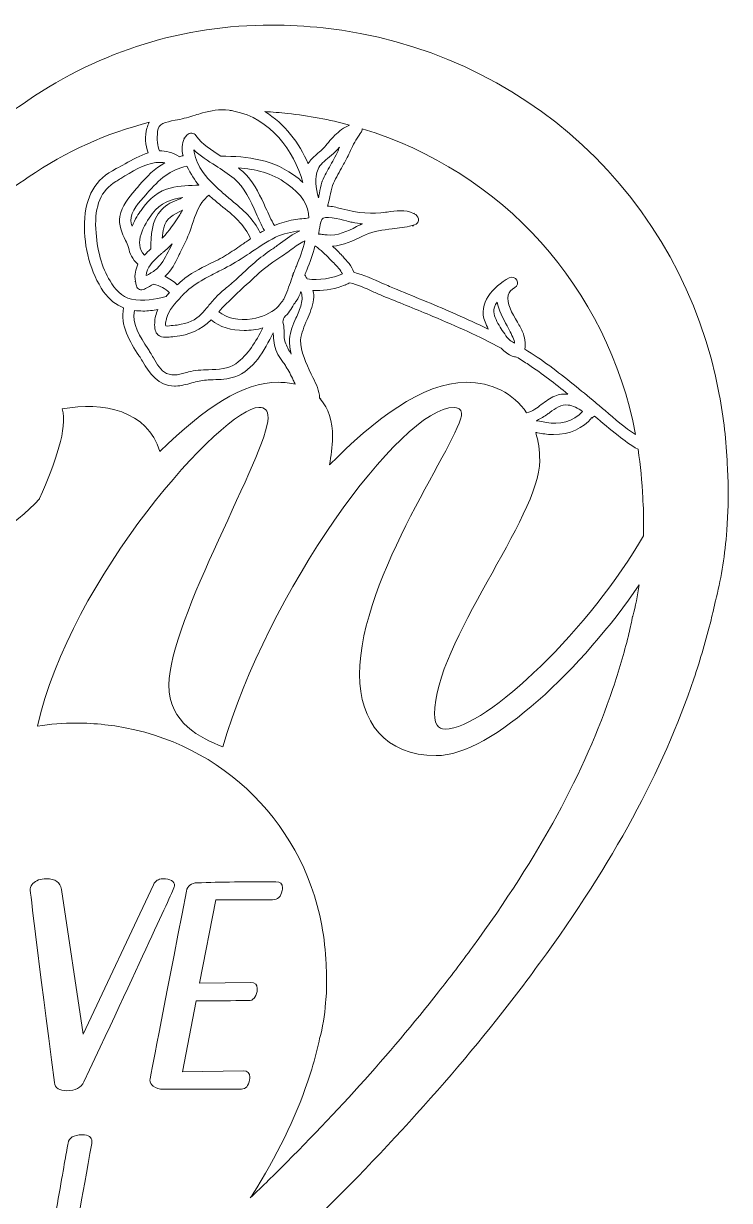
# Model space of a CAD drawing. Extents: x 133 to 1080, y -988 to 306.
# Drawn here: x 438.1 to 637.1, y -339.5 to -7.8 of the extents above; entities that cross this region are included whole.
import ezdxf

# ---------------------------------------------------------------- set-up
doc = ezdxf.new("R2010")
doc.units = 0
doc.header["$MEASUREMENT"] = 0
doc.layers.add('Layer 1', color=7, linetype='Continuous', lineweight=0)

# ---------------------------------------------------------------- blocks, each defined once
blk = doc.blocks.new('Block_1')
at = {"layer": 'Layer 1', "true_color": 0xf3c589, "transparency": 33554687}
h = blk.add_hatch(color=31, dxfattribs=at)
h.dxf.hatch_style = 2
edge = h.paths.add_edge_path()
edge.add_spline(control_points=[(521.57, -113.36), (521.57, -113.36), (521.57, -113.38), (521.57, -113.38), (521.57, -113.38), (521.61, -113.4), (521.61, -113.4), (521.6, -113.39), (521.59, -113.38), (521.57, -113.36)], knot_values=[0, 0, 0, 0, 1, 1, 1, 2, 2, 2, 3, 3, 3, 3], degree=3, periodic=0)
h = blk.add_hatch(color=31, dxfattribs=at)
h.dxf.hatch_style = 2
edge = h.paths.add_edge_path()
edge.add_spline(control_points=[(521.61, -113.4), (521.61, -113.41), (521.61, -113.41), (521.62, -113.42), (521.62, -113.42), (521.64, -113.44), (521.64, -113.44), (521.71, -113.51), (521.77, -113.58), (521.82, -113.65), (521.82, -113.65), (521.9, -113.63), (521.9, -113.63), (521.9, -113.63), (521.61, -113.4), (521.61, -113.4)], knot_values=[0, 0, 0, 0, 1, 1, 1, 2, 2, 2, 3, 3, 3, 4, 4, 4, 5, 5, 5, 5], degree=3, periodic=0)
at = {"layer": 'Layer 1'}
for points, knots in [([(636.49, -132.1), (636.21, -125.52), (635.46, -118.89), (634.24, -112.36), (623.92, -56.69), (579.06, -15.17), (522.6, -9.03), (517.7, -8.5), (512.78, -8.24), (508, -8.24), (483.19, -8.24), (460.07, -15.39), (439.29, -29.49), (425.2, -39.05), (411.27, -51.24), (395.45, -67.83), (395.45, -67.83), (395.4, -67.88), (395.4, -67.88), (395.4, -67.88), (395.27, -68.02), (395.27, -68.02), (395.27, -68.02), (390.74, -72.9), (390.74, -72.9), (390.74, -72.9), (386.49, -77.46), (386.49, -77.46), (386.49, -77.46), (373.04, -64.38), (373.04, -64.38), (373.04, -64.38), (372.57, -63.9), (372.57, -63.9), (363.6, -55.11), (355.45, -47.2), (346.62, -39.77), (321.35, -18.56), (293.87, -7.81), (264.93, -7.8), (248.89, -7.8), (232.25, -11.15), (215.48, -17.75), (187.02, -28.96), (164.6, -49.21), (150.61, -76.31), (137.15, -102.36), (132.7, -133.43), (138.08, -163.79), (138.77, -167.74), (139.63, -171.83), (140.64, -175.94), (144.94, -193.49), (151.77, -210.91), (161.49, -229.2), (171.78, -248.53), (184.15, -267.26), (199.29, -286.44), (208.68, -298.38), (219.14, -310.45), (231.24, -323.3), (263.46, -357.55), (299.44, -389.6), (340.62, -420.7), (340.62, -420.7), (340.62, -436.3), (340.62, -436.3), (340.62, -436.3), (341.97, -437.38), (341.97, -437.38), (341.52, -437.05), (341.07, -436.72), (340.62, -436.38), (340.62, -436.38), (340.62, -441.77), (340.62, -441.77), (340.62, -445.78), (341.62, -449.65), (343.46, -453.08), (345.29, -456.51), (347.97, -459.5), (351.3, -461.72), (351.3, -461.72), (337.08, -475.95), (337.08, -475.95), (337.08, -475.95), (344.19, -475.95), (344.19, -475.95), (344.19, -475.95), (344.19, -494.9), (344.19, -494.9), (344.19, -494.9), (428.14, -494.9), (428.14, -494.9), (428.14, -494.9), (428.14, -486.92), (428.14, -486.92), (428.14, -486.92), (428.13, -486.92), (428.13, -486.92), (428.13, -486.92), (428.13, -475.95), (428.13, -475.95), (428.13, -475.95), (435.24, -475.95), (435.24, -475.95), (435.24, -475.95), (421.02, -461.72), (421.02, -461.72), (421.02, -461.72), (421.68, -461.28), (421.68, -461.28), (427.93, -457.11), (431.7, -450.09), (431.7, -442.56), (431.7, -442.56), (431.7, -420.86), (431.7, -420.86), (458.07, -400.89), (483.22, -379.76), (506.75, -357.79), (532.92, -333.37), (554.64, -310.03), (573.15, -286.43), (576.6, -282.06), (580.11, -277.42), (583.6, -272.64), (604.36, -244.2), (618.16, -218.74), (627.06, -192.5), (628.95, -186.92), (630.59, -181.34), (631.91, -175.94), (632.4, -174), (632.8, -172.21), (633.15, -170.51), (633.15, -170.51), (633.16, -170.48), (633.16, -170.48), (634.67, -164.88), (635.71, -158.64), (636.26, -151.94), (636.26, -151.94), (636.37, -150.62), (636.37, -150.62), (637.11, -140.63), (636.55, -132.98), (636.49, -132.1)], [0, 0, 0, 0, 1, 1, 1, 2, 2, 2, 3, 3, 3, 4, 4, 4, 5, 5, 5, 6, 6, 6, 7, 7, 7, 8, 8, 8, 9, 9, 9, 10, 10, 10, 11, 11, 11, 12, 12, 12, 13, 13, 13, 14, 14, 14, 15, 15, 15, 16, 16, 16, 17, 17, 17, 18, 18, 18, 19, 19, 19, 20, 20, 20, 21, 21, 21, 22, 22, 22, 23, 23, 23, 24, 24, 24, 25, 25, 25, 26, 26, 26, 27, 27, 27, 28, 28, 28, 29, 29, 29, 30, 30, 30, 31, 31, 31, 32, 32, 32, 33, 33, 33, 34, 34, 34, 35, 35, 35, 36, 36, 36, 37, 37, 37, 38, 38, 38, 39, 39, 39, 40, 40, 40, 41, 41, 41, 42, 42, 42, 43, 43, 43, 44, 44, 44, 45, 45, 45, 46, 46, 46, 47, 47, 47, 48, 48, 48, 49, 49, 49, 49]), ([(475.9, -38.14), (476.08, -36.07), (478.14, -35.54), (480.82, -35.07), (480.82, -35.07), (481.52, -34.94), (481.52, -34.94), (483.26, -34.61), (484.89, -34.11), (486.47, -33.62), (487.17, -33.41), (487.85, -33.2), (488.53, -33.01), (488.53, -33.01), (488.53, -33.01), (488.53, -33.01), (490.94, -32.33), (493.33, -31.86), (496.04, -32.24), (496.5, -32.3), (496.96, -32.38), (497.41, -32.47), (497.41, -32.47), (497.41, -32.47), (497.42, -32.47), (507.73, -34.55), (514.31, -43.56), (516.87, -52.59), (516.44, -52.19), (516, -51.8), (515.52, -51.41), (508.7, -45.92), (501.32, -45.29), (493.71, -45.14), (491.04, -43.48), (488.53, -41.86), (486.7, -39.38), (486.41, -38.98), (485.97, -38.73), (485.51, -38.69), (485.05, -38.66), (484.6, -38.82), (484.26, -39.16), (483.96, -39.45), (483.71, -39.76), (483.51, -40.1), (483.51, -40.1), (483.31, -40.08), (483.31, -40.08), (483.31, -40.08), (483.43, -40.25), (483.43, -40.25), (482.67, -41.63), (482.69, -43.32), (483.11, -45.05), (482.74, -45.14), (482.37, -45.23), (482.02, -45.33), (482.01, -45.32), (482, -45.31), (481.99, -45.3), (480.11, -44.08), (478.25, -43.66), (476.43, -43.72), (475.88, -42.35), (475.69, -40.45), (475.9, -38.14)], [0, 0, 0, 0, 1, 1, 1, 2, 2, 2, 3, 3, 3, 4, 4, 4, 5, 5, 5, 6, 6, 6, 7, 7, 7, 8, 8, 8, 9, 9, 9, 10, 10, 10, 11, 11, 11, 12, 12, 12, 13, 13, 13, 14, 14, 14, 15, 15, 15, 16, 16, 16, 17, 17, 17, 18, 18, 18, 19, 19, 19, 20, 20, 20, 21, 21, 21, 22, 22, 22, 22]), ([(506.11, -32.62), (508.25, -32.74), (510.41, -32.91), (512.57, -33.14), (518.54, -33.79), (524.38, -34.9), (530.03, -36.42), (528.34, -37.08), (527.01, -38.21), (525.89, -39.3), (525.24, -39.93), (524.64, -40.64), (524.06, -41.32), (523.6, -41.87), (523.13, -42.41), (522.64, -42.92), (522.17, -43.41), (521.64, -43.87), (521.12, -44.31), (520.38, -44.95), (519.61, -45.61), (518.96, -46.42), (518.72, -46.71), (518.52, -47.02), (518.33, -47.34), (515.83, -41.45), (511.73, -36.05), (506.1, -32.62), (506.1, -32.62), (506.11, -32.62), (506.11, -32.62)], [0, 0, 0, 0, 1, 1, 1, 2, 2, 2, 3, 3, 3, 4, 4, 4, 5, 5, 5, 6, 6, 6, 7, 7, 7, 8, 8, 8, 9, 9, 9, 10, 10, 10, 10]), ([(389.31, -97.03), (389.31, -97.03), (395.37, -90.55), (395.37, -90.55), (395.37, -90.55), (399.6, -85.98), (399.6, -85.98), (399.6, -85.98), (399.71, -85.87), (399.71, -85.87), (414.12, -70.75), (426.74, -59.71), (439.44, -51.09), (450.15, -43.82), (461.56, -38.65), (473.56, -35.64), (473.28, -36.15), (473.05, -36.71), (472.87, -37.33), (472.26, -39.48), (472.41, -42.06), (473.22, -44.28), (470.97, -44.97), (468.8, -46.18), (466.74, -47.33), (465.91, -47.79), (465.09, -48.25), (464.27, -48.67), (458.24, -51.77), (455.57, -56.35), (455.31, -63.99), (455.08, -70.93), (457.04, -78), (460.7, -83.38), (462.27, -85.69), (464.21, -87.1), (466.33, -87.91), (465.17, -92.89), (468.2, -97.6), (470.66, -101.41), (470.66, -101.41), (470.73, -101.52), (470.73, -101.52), (471.04, -101.99), (471.33, -102.47), (471.63, -102.95), (473.78, -106.41), (475.99, -109.99), (480.66, -109.99), (480.76, -109.99), (480.86, -109.99), (480.97, -109.98), (482.56, -109.93), (484.09, -109.51), (485.57, -109.11), (486.96, -108.72), (488.27, -108.36), (489.65, -108.28), (490.3, -108.24), (490.94, -108.22), (491.58, -108.2), (493.58, -108.13), (495.65, -108.07), (497.71, -107.36), (503, -105.52), (505.94, -100.01), (508.48, -94.98), (508.5, -95.25), (508.52, -95.51), (508.54, -95.77), (508.6, -96.65), (508.66, -97.57), (508.84, -98.48), (509.19, -100.27), (510.33, -101.92), (511.34, -103.36), (511.61, -103.74), (511.86, -104.11), (512.1, -104.47), (512.84, -105.6), (513.47, -106.91), (514.15, -108.28), (514.33, -108.67), (514.52, -109.07), (514.72, -109.45), (513.28, -109.09), (511.71, -108.92), (509.99, -108.92), (499.83, -108.92), (489.26, -115.99), (476.56, -128.46), (473.17, -116.82), (460.48, -114.32), (449.05, -116.41), (450.51, -122), (447.22, -131.16), (442.62, -141.71), (442.62, -141.71), (442.62, -141.72), (442.62, -141.72), (435.53, -149.46), (425.41, -156.64), (408.85, -158.41), (411.39, -150.51), (412.66, -141.77), (412.66, -133.46), (412.66, -115.67), (403.99, -100.93), (389.31, -97.03), (389.31, -97.03), (389.31, -97.03), (389.31, -97.03)], [0, 0, 0, 0, 1, 1, 1, 2, 2, 2, 3, 3, 3, 4, 4, 4, 5, 5, 5, 6, 6, 6, 7, 7, 7, 8, 8, 8, 9, 9, 9, 10, 10, 10, 11, 11, 11, 12, 12, 12, 13, 13, 13, 14, 14, 14, 15, 15, 15, 16, 16, 16, 17, 17, 17, 18, 18, 18, 19, 19, 19, 20, 20, 20, 21, 21, 21, 22, 22, 22, 23, 23, 23, 24, 24, 24, 25, 25, 25, 26, 26, 26, 27, 27, 27, 28, 28, 28, 29, 29, 29, 30, 30, 30, 31, 31, 31, 32, 32, 32, 33, 33, 33, 34, 34, 34, 35, 35, 35, 36, 36, 36, 37, 37, 37, 37]), ([(532.9, -38.96), (532.9, -38.96), (532.94, -38.96), (532.94, -38.96), (532.94, -38.96), (532.92, -38.93), (532.92, -38.93), (533.02, -38.8), (533.12, -38.66), (533.22, -38.53), (533.46, -38.23), (533.58, -37.83), (533.57, -37.43), (572.95, -49.43), (602.79, -82.02), (610.63, -123.66), (610.63, -123.67), (610.63, -123.67), (610.63, -123.67), (607.61, -121.67), (604.79, -119.25), (602.05, -116.91), (601.14, -116.12), (600.22, -115.34), (599.31, -114.57), (595.28, -111.22), (590.94, -107.65), (586.44, -104.31), (584.13, -102.59), (581.77, -101.03), (579.39, -99.57), (579.7, -97.97), (579.33, -95.91), (578.87, -94.86), (578.49, -94), (577.93, -93.02), (577.33, -91.99), (575.85, -89.44), (574.16, -86.55), (574.75, -84.38), (574.99, -83.48), (575.61, -82.76), (576.63, -82.18), (577.38, -81.76), (577.62, -80.9), (577.2, -80.13), (577.19, -80.13), (577.19, -80.12), (577.19, -80.12), (577.19, -80.11), (577.18, -80.11), (577.18, -80.11), (576.79, -79.42), (575.89, -78.97), (575, -79.48), (570.38, -82.05), (566.17, -86.67), (568.21, -91.89), (568.46, -92.55), (568.77, -93.24), (569.12, -93.95), (566.09, -92.46), (563.07, -91.08), (560.13, -89.78), (554.6, -87.34), (548.91, -85.03), (543.41, -82.8), (543.41, -82.8), (543.13, -82.69), (543.13, -82.69), (541.88, -82.18), (540.62, -81.61), (539.35, -81.04), (536.72, -79.86), (534.01, -78.67), (531.23, -77.91), (530.62, -76.13), (529.28, -74.69), (528.08, -73.4), (528.08, -73.4), (527.94, -73.25), (527.94, -73.25), (527.09, -72.34), (526.21, -71.47), (525.24, -70.57), (528.31, -70.32), (531.05, -68.99), (533.7, -67.69), (533.7, -67.69), (534.49, -67.31), (534.49, -67.31), (536.91, -66.28), (539.4, -65.99), (542.04, -65.68), (543.88, -65.47), (545.78, -65.25), (547.64, -64.75), (547.64, -64.75), (547.91, -64.92), (547.91, -64.92), (547.91, -64.92), (547.94, -64.67), (547.94, -64.67), (548.08, -64.63), (548.22, -64.58), (548.35, -64.54), (548.95, -64.36), (549.35, -63.89), (549.43, -63.3), (549.51, -62.66), (549.21, -62.02), (548.66, -61.66), (548.52, -61.57), (548.37, -61.49), (548.23, -61.41), (548.23, -61.41), (548.24, -61.28), (548.24, -61.28), (548.24, -61.28), (548.07, -61.33), (548.07, -61.33), (545.71, -60.14), (543.03, -60.57), (540.64, -60.94), (540.64, -60.94), (540.19, -61.01), (540.19, -61.01), (536.55, -61.58), (532.39, -61.24), (527.8, -60.02), (527.8, -60.02), (527.47, -59.93), (527.47, -59.93), (526.28, -59.61), (525.07, -59.3), (523.84, -59.27), (524.1, -58.36), (524.29, -57.44), (524.48, -56.53), (524.68, -55.52), (524.9, -54.47), (525.22, -53.46), (525.94, -51.77), (526.85, -50.14), (527.73, -48.56), (528.28, -47.58), (528.83, -46.6), (529.34, -45.59), (529.69, -44.91), (530, -44.25), (530.3, -43.61), (531.07, -42.01), (531.8, -40.48), (532.9, -38.96)], [0, 0, 0, 0, 1, 1, 1, 2, 2, 2, 3, 3, 3, 4, 4, 4, 5, 5, 5, 6, 6, 6, 7, 7, 7, 8, 8, 8, 9, 9, 9, 10, 10, 10, 11, 11, 11, 12, 12, 12, 13, 13, 13, 14, 14, 14, 15, 15, 15, 16, 16, 16, 17, 17, 17, 18, 18, 18, 19, 19, 19, 20, 20, 20, 21, 21, 21, 22, 22, 22, 23, 23, 23, 24, 24, 24, 25, 25, 25, 26, 26, 26, 27, 27, 27, 28, 28, 28, 29, 29, 29, 30, 30, 30, 31, 31, 31, 32, 32, 32, 33, 33, 33, 34, 34, 34, 35, 35, 35, 36, 36, 36, 37, 37, 37, 38, 38, 38, 39, 39, 39, 40, 40, 40, 41, 41, 41, 42, 42, 42, 43, 43, 43, 44, 44, 44, 45, 45, 45, 46, 46, 46, 47, 47, 47, 48, 48, 48, 49, 49, 49, 50, 50, 50, 51, 51, 51, 51]), ([(522.27, -52.37), (522.25, -52.41), (522.24, -52.45), (522.22, -52.5), (521.89, -53.53), (521.69, -54.6), (521.5, -55.65), (521.42, -56.08), (521.34, -56.5), (521.26, -56.92), (520.55, -54.15), (520.07, -51.36), (521.13, -48.86), (521.65, -47.62), (523.01, -46.49), (524.32, -45.4), (525.11, -44.74), (525.85, -44.12), (526.43, -43.48), (526.66, -43.22), (526.89, -42.96), (527.12, -42.7), (527.14, -42.66), (527.17, -42.63), (527.2, -42.6), (527.14, -42.75), (527.08, -42.9), (527.02, -43.05), (526.36, -44.67), (525.48, -46.23), (524.63, -47.74), (523.82, -49.17), (522.99, -50.65), (522.33, -52.2), (522.31, -52.26), (522.28, -52.31), (522.27, -52.37)], [0, 0, 0, 0, 1, 1, 1, 2, 2, 2, 3, 3, 3, 4, 4, 4, 5, 5, 5, 6, 6, 6, 7, 7, 7, 8, 8, 8, 9, 9, 9, 10, 10, 10, 11, 11, 11, 12, 12, 12, 12]), ([(503.72, -61.37), (504.44, -62.97), (505.18, -64.6), (506.01, -66.12), (505.61, -66.33), (505.21, -66.56), (504.81, -66.79), (503.03, -62.85), (499.96, -60.29), (496.73, -57.6), (495.78, -56.81), (494.82, -56.02), (493.89, -55.18), (491.84, -53.33), (489.71, -51.34), (488.16, -48.92), (487.3, -47.59), (486.27, -45.19), (486.08, -43.38), (487.95, -45.16), (490.12, -46.52), (492.23, -47.85), (494.01, -48.96), (495.84, -50.11), (497.46, -51.49), (500.37, -53.96), (502.08, -57.73), (503.72, -61.37)], [0, 0, 0, 0, 1, 1, 1, 2, 2, 2, 3, 3, 3, 4, 4, 4, 5, 5, 5, 6, 6, 6, 7, 7, 7, 8, 8, 8, 9, 9, 9, 9]), ([(475.54, -47.01), (475.68, -47.01), (475.82, -46.98), (475.96, -46.94), (476.63, -46.89), (477.3, -46.93), (477.95, -47.05), (475.12, -48.66), (472.82, -50.91), (470.54, -53.63), (470.22, -54.01), (469.89, -54.4), (469.56, -54.78), (467.7, -56.93), (465.78, -59.15), (465.24, -62.17), (464.82, -64.51), (465.91, -66.86), (466.87, -68.93), (467.18, -69.6), (467.49, -70.25), (467.73, -70.88), (467.74, -70.89), (467.75, -70.91), (467.75, -70.92), (467.98, -72.6), (468.74, -74.24), (470.38, -75.63), (469.68, -77.01), (469.34, -78.58), (469.65, -80.48), (469.65, -80.48), (469.53, -80.55), (469.53, -80.55), (469.53, -80.55), (469.68, -80.61), (469.68, -80.61), (469.74, -80.98), (469.83, -81.36), (469.95, -81.76), (470.08, -82.21), (470.39, -82.56), (470.82, -82.74), (471.02, -82.82), (471.23, -82.86), (471.45, -82.86), (471.73, -82.86), (472.01, -82.79), (472.26, -82.65), (472.26, -82.65), (472.51, -82.52), (472.51, -82.52), (473.27, -82.11), (474.04, -81.68), (474.81, -81.23), (476.52, -81.67), (478.13, -82.55), (479.24, -83.66), (478.93, -84), (478.62, -84.36), (478.33, -84.72), (475.24, -85.51), (471.93, -86.13), (468.54, -85.5), (465.69, -84.97), (463.81, -82.47), (462.49, -80.35), (460.16, -76.61), (458.78, -71.54), (458.48, -65.67), (458.14, -59.11), (459.94, -54.86), (464.14, -52.32), (464.59, -52.05), (465.05, -51.76), (465.53, -51.46), (468.55, -49.59), (472.05, -47.43), (475.39, -47), (475.44, -47), (475.49, -47.01), (475.54, -47.01)], [0, 0, 0, 0, 1, 1, 1, 2, 2, 2, 3, 3, 3, 4, 4, 4, 5, 5, 5, 6, 6, 6, 7, 7, 7, 8, 8, 8, 9, 9, 9, 10, 10, 10, 11, 11, 11, 12, 12, 12, 13, 13, 13, 14, 14, 14, 15, 15, 15, 16, 16, 16, 17, 17, 17, 18, 18, 18, 19, 19, 19, 20, 20, 20, 21, 21, 21, 22, 22, 22, 23, 23, 23, 24, 24, 24, 25, 25, 25, 26, 26, 26, 27, 27, 27, 27]), ([(487.46, -53.25), (487.49, -53.28), (487.52, -53.31), (487.54, -53.34), (487.26, -53.35), (486.97, -53.37), (486.68, -53.38), (483.95, -53.46), (481.12, -53.56), (478.39, -54.47), (475.01, -55.6), (472.68, -58.43), (471.23, -60.46), (470.61, -61.32), (469.53, -62.97), (468.72, -64.94), (468.68, -64.8), (468.61, -64.66), (468.57, -64.51), (467.66, -61.59), (469.94, -59.05), (471.95, -56.8), (472.27, -56.44), (472.59, -56.08), (472.89, -55.74), (476.4, -51.62), (479.45, -49.01), (484.18, -48.02), (485.19, -50.2), (486.55, -52.16), (487.46, -53.25)], [0, 0, 0, 0, 1, 1, 1, 2, 2, 2, 3, 3, 3, 4, 4, 4, 5, 5, 5, 6, 6, 6, 7, 7, 7, 8, 8, 8, 9, 9, 9, 10, 10, 10, 10]), ([(516.61, -62.82), (515.84, -62.88), (515.04, -62.95), (514.25, -63.1), (512.47, -63.42), (510.73, -63.96), (508.86, -64.75), (507.94, -63.14), (507.14, -61.41), (506.36, -59.72), (504.9, -56.55), (503.4, -53.28), (501.02, -50.64), (500.31, -49.84), (499.5, -49.15), (498.67, -48.49), (503.59, -48.86), (507.99, -49.87), (512.32, -52.94), (516.55, -55.93), (518.59, -59.12), (518.5, -62.6), (517.88, -62.7), (517.26, -62.77), (516.61, -62.82)], [0, 0, 0, 0, 1, 1, 1, 2, 2, 2, 3, 3, 3, 4, 4, 4, 5, 5, 5, 6, 6, 6, 7, 7, 7, 8, 8, 8, 8]), ([(478.28, -78.76), (479.87, -77.3), (480.83, -75.31), (481.76, -73.39), (481.93, -73.04), (482.09, -72.7), (482.26, -72.37), (482.26, -72.37), (482.67, -71.55), (482.67, -71.55), (483.7, -69.52), (484.66, -67.6), (485.36, -65.39), (486.2, -62.72), (487.01, -60.31), (488.34, -58.2), (488.95, -57.49), (489.62, -56.82), (490.34, -56.19), (491.42, -57.16), (492.56, -58.08), (493.67, -58.98), (497.18, -61.81), (500.48, -64.52), (502.1, -68.49), (501.25, -69.05), (500.41, -69.62), (499.59, -70.19), (498.2, -71.15), (496.77, -72.13), (495.33, -73.02), (493.8, -73.97), (492.14, -74.78), (490.53, -75.57), (487.84, -76.88), (485.06, -78.24), (482.7, -80.3), (482.29, -80.66), (481.87, -81.04), (481.43, -81.44), (480.44, -80.47), (479.25, -79.64), (477.95, -79.03), (478.06, -78.93), (478.17, -78.85), (478.28, -78.76)], [0, 0, 0, 0, 1, 1, 1, 2, 2, 2, 3, 3, 3, 4, 4, 4, 5, 5, 5, 6, 6, 6, 7, 7, 7, 8, 8, 8, 9, 9, 9, 10, 10, 10, 11, 11, 11, 12, 12, 12, 13, 13, 13, 14, 14, 14, 15, 15, 15, 15]), ([(474.42, -61.43), (476.79, -58.3), (479.7, -57.26), (483.02, -56.83), (482.69, -56.98), (482.35, -57.12), (482.01, -57.27), (480.26, -58), (478.44, -58.76), (477.08, -60.23), (474.11, -63.44), (473.99, -67.43), (474, -71.33), (473.39, -71.89), (472.79, -72.45), (472.24, -73.05), (468.94, -69.81), (472.15, -64.41), (474.42, -61.43)], [0, 0, 0, 0, 1, 1, 1, 2, 2, 2, 3, 3, 3, 4, 4, 4, 5, 5, 5, 6, 6, 6, 6]), ([(482.97, -60.4), (482.69, -60.83), (482.4, -61.26), (482.13, -61.68), (480.66, -63.95), (479.14, -66.29), (477.23, -68.29), (477.3, -67.31), (477.42, -66.34), (477.63, -65.36), (478.19, -62.79), (480.37, -61.59), (482.97, -60.4)], [0, 0, 0, 0, 1, 1, 1, 2, 2, 2, 3, 3, 3, 4, 4, 4, 4]), ([(529.16, -63.44), (529.83, -63.62), (530.37, -63.76), (530.71, -63.82), (531.76, -63.99), (532.76, -64.13), (533.7, -64.23), (533.57, -64.28), (533.43, -64.34), (533.3, -64.4), (533.25, -64.42), (533.21, -64.44), (533.17, -64.46), (533.13, -64.48), (533.09, -64.49), (533.05, -64.51), (533.05, -64.51), (531.99, -65.04), (531.99, -65.04), (529.35, -66.35), (526.64, -67.7), (523.67, -67.39), (523.47, -67.37), (523.27, -67.34), (523.06, -67.31), (522.59, -67.25), (522.1, -67.18), (521.61, -67.18), (521.5, -67.18), (521.4, -67.19), (521.29, -67.19), (521.28, -67.19), (521.27, -67.18), (521.26, -67.17), (521.34, -66.77), (521.41, -66.37), (521.47, -65.97), (521.65, -64.95), (521.81, -63.98), (522.17, -63.05), (522.69, -61.7), (527.22, -62.92), (529.16, -63.44)], [0, 0, 0, 0, 1, 1, 1, 2, 2, 2, 3, 3, 3, 4, 4, 4, 5, 5, 5, 6, 6, 6, 7, 7, 7, 8, 8, 8, 9, 9, 9, 10, 10, 10, 11, 11, 11, 12, 12, 12, 13, 13, 13, 14, 14, 14, 14]), ([(482.69, -84.68), (482.95, -84.42), (483.19, -84.16), (483.42, -83.91), (485.02, -82.19), (487.09, -80.93), (488.91, -79.88), (490.32, -79.07), (491.79, -78.33), (493.21, -77.61), (495.28, -76.56), (497.42, -75.47), (499.44, -74.14), (500.23, -73.63), (501, -73.1), (501.78, -72.58), (504.13, -71), (506.56, -69.36), (509.13, -68.05), (511.36, -66.91), (513.61, -66.57), (515.99, -66.23), (514.02, -67.08), (512.25, -68.41), (510.53, -69.7), (509.68, -70.34), (508.88, -70.94), (508.06, -71.48), (504.68, -73.73), (501.88, -76.35), (498.92, -79.12), (498.92, -79.12), (497.9, -80.09), (497.9, -80.09), (497.17, -80.76), (496.39, -81.39), (495.64, -82.01), (494.62, -82.83), (493.57, -83.68), (492.62, -84.66), (491.83, -85.48), (491.09, -86.36), (490.38, -87.22), (489.7, -88.03), (488.99, -88.88), (488.25, -89.66), (486.62, -91.35), (484.5, -92.31), (481.38, -92.77), (480.67, -92.87), (479.95, -92.93), (479.24, -92.99), (479.24, -92.99), (478.59, -93.05), (478.59, -93.05), (478.37, -93.07), (478.25, -93.04), (478.22, -93), (478.04, -92.79), (478.23, -91.87), (478.34, -91.37), (478.38, -91.2), (478.41, -91.04), (478.44, -90.89), (478.85, -88.71), (480.98, -86.48), (482.69, -84.68)], [0, 0, 0, 0, 1, 1, 1, 2, 2, 2, 3, 3, 3, 4, 4, 4, 5, 5, 5, 6, 6, 6, 7, 7, 7, 8, 8, 8, 9, 9, 9, 10, 10, 10, 11, 11, 11, 12, 12, 12, 13, 13, 13, 14, 14, 14, 15, 15, 15, 16, 16, 16, 17, 17, 17, 18, 18, 18, 19, 19, 19, 20, 20, 20, 21, 21, 21, 22, 22, 22, 22]), ([(502.52, -91.05), (498.77, -91.63), (495.35, -90.87), (493.14, -89.02), (495.77, -86.19), (498.62, -83.55), (501.4, -81), (502.43, -80.07), (503.46, -79.12), (504.48, -78.17), (506.43, -76.35), (508.7, -74.84), (510.9, -73.38), (510.9, -73.38), (511.68, -72.86), (511.68, -72.86), (512.32, -72.43), (512.93, -71.98), (513.54, -71.52), (514.81, -70.58), (516.02, -69.68), (517.38, -69.09), (516.92, -71.53), (515.96, -73.88), (515.02, -76.17), (515.02, -76.17), (514.9, -76.45), (514.9, -76.45), (514.7, -76.96), (514.51, -77.47), (514.32, -77.99), (514.2, -78.16), (514.11, -78.35), (514.08, -78.57), (514.07, -78.61), (514.07, -78.65), (514.06, -78.69), (514.03, -78.78), (514, -78.86), (513.97, -78.95), (513.97, -78.95), (513.82, -78.98), (513.82, -78.98), (513.82, -78.98), (513.91, -79.11), (513.91, -79.11), (513.79, -79.45), (513.67, -79.78), (513.56, -80.11), (512.94, -81.9), (512.3, -83.75), (511.46, -85.46), (511.38, -85.63), (511.27, -85.78), (511.18, -85.93), (510.79, -86.48), (510.35, -86.99), (509.88, -87.51), (509.77, -87.64), (509.65, -87.78), (509.53, -87.92), (507.79, -89.47), (505.33, -90.61), (502.52, -91.05)], [0, 0, 0, 0, 1, 1, 1, 2, 2, 2, 3, 3, 3, 4, 4, 4, 5, 5, 5, 6, 6, 6, 7, 7, 7, 8, 8, 8, 9, 9, 9, 10, 10, 10, 11, 11, 11, 12, 12, 12, 13, 13, 13, 14, 14, 14, 15, 15, 15, 16, 16, 16, 17, 17, 17, 18, 18, 18, 19, 19, 19, 20, 20, 20, 21, 21, 21, 21]), ([(476.35, -73.2), (476.36, -73.18), (476.38, -73.18), (476.39, -73.17), (476.57, -73.07), (476.72, -72.93), (476.84, -72.77), (477.05, -72.58), (477.26, -72.4), (477.48, -72.22), (478.36, -71.47), (479.25, -70.71), (480.04, -69.9), (479.9, -70.18), (479.76, -70.46), (479.62, -70.74), (478.7, -72.6), (477.75, -74.52), (476.46, -76.09), (475.81, -76.88), (474.96, -77.52), (474.04, -78.09), (473.87, -78.16), (473.72, -78.25), (473.59, -78.37), (473.3, -78.53), (473.01, -78.7), (472.71, -78.86), (472.83, -76.58), (474.44, -74.87), (476.35, -73.2)], [0, 0, 0, 0, 1, 1, 1, 2, 2, 2, 3, 3, 3, 4, 4, 4, 5, 5, 5, 6, 6, 6, 7, 7, 7, 8, 8, 8, 9, 9, 9, 10, 10, 10, 10]), ([(524.41, -74.11), (524.77, -74.5), (525.15, -74.89), (525.54, -75.29), (526.48, -76.25), (527.45, -77.24), (528.01, -78.38), (525.2, -79.61), (521.35, -80.27), (518.1, -79.76), (517.92, -79.48), (517.74, -79.21), (517.56, -78.94), (517.51, -78.85), (517.45, -78.77), (517.39, -78.68), (517.57, -78.22), (517.75, -77.76), (517.93, -77.31), (518.81, -75.13), (519.7, -72.9), (520.26, -70.56), (520.32, -70.55), (520.38, -70.54), (520.44, -70.54), (521.86, -71.66), (523.21, -72.75), (524.41, -74.11)], [0, 0, 0, 0, 1, 1, 1, 2, 2, 2, 3, 3, 3, 4, 4, 4, 5, 5, 5, 6, 6, 6, 7, 7, 7, 8, 8, 8, 9, 9, 9, 9]), ([(521.82, -113.65), (521.77, -113.58), (521.71, -113.51), (521.64, -113.44), (521.64, -113.44), (521.62, -113.42), (521.62, -113.42), (521.61, -113.41), (521.61, -113.41), (521.61, -113.4), (521.61, -113.4), (521.57, -113.38), (521.57, -113.38), (521.57, -113.38), (521.57, -113.36), (521.57, -113.36), (521.51, -111.28), (520.59, -109.39), (519.71, -107.55), (519.71, -107.55), (519.24, -106.59), (519.24, -106.59), (517.72, -103.45), (516.28, -100.48), (516.21, -97), (516.44, -94.99), (517.22, -93.18), (518.03, -91.26), (518.8, -89.47), (519.59, -87.61), (519.89, -85.59), (520.03, -84.69), (519.93, -83.85), (519.71, -83.05), (520, -83.06), (520.28, -83.08), (520.57, -83.08), (523.32, -83.08), (526.2, -82.54), (528.79, -81.48), (528.79, -81.48), (528.82, -81.64), (528.82, -81.64), (528.82, -81.64), (528.9, -81.43), (528.9, -81.43), (529.31, -81.26), (529.7, -81.06), (530.09, -80.86), (532.28, -81.43), (534.44, -82.38), (536.53, -83.32), (537.52, -83.76), (538.51, -84.2), (539.49, -84.61), (539.49, -84.61), (540.17, -84.88), (540.17, -84.88), (544.55, -86.66), (549.09, -88.5), (553.53, -90.36), (560.14, -93.15), (566.61, -95.97), (572.75, -99.31), (573.71, -100.31), (574.77, -101.1), (575.88, -101.54), (576.35, -101.72), (576.76, -101.8), (577.12, -101.8), (578.25, -102.49), (579.38, -103.2), (580.49, -103.94), (584.31, -106.5), (588, -109.34), (591.58, -112.25), (590.41, -112.14), (589.17, -112.28), (587.87, -112.8), (586.47, -113.36), (585.24, -114.3), (584.06, -115.22), (583.45, -115.69), (582.87, -116.13), (582.27, -116.52), (581.55, -117), (580.75, -117.32), (579.92, -117.54), (576.24, -112.02), (570.12, -108.92), (562.89, -108.92), (550.62, -108.92), (536.65, -119.73), (524.38, -132.2), (524.8, -129.71), (525.22, -127.22), (525.22, -124.31), (525.22, -119.88), (524.05, -116.27), (521.82, -113.65)], [0, 0, 0, 0, 1, 1, 1, 2, 2, 2, 3, 3, 3, 4, 4, 4, 5, 5, 5, 6, 6, 6, 7, 7, 7, 8, 8, 8, 9, 9, 9, 10, 10, 10, 11, 11, 11, 12, 12, 12, 13, 13, 13, 14, 14, 14, 15, 15, 15, 16, 16, 16, 17, 17, 17, 18, 18, 18, 19, 19, 19, 20, 20, 20, 21, 21, 21, 22, 22, 22, 23, 23, 23, 24, 24, 24, 25, 25, 25, 26, 26, 26, 27, 27, 27, 28, 28, 28, 29, 29, 29, 30, 30, 30, 31, 31, 31, 32, 32, 32, 33, 33, 33, 33]), ([(513.59, -100.97), (512.9, -99.89), (512.27, -98.82), (511.86, -97.59), (511.59, -96.78), (511.58, -95.89), (511.56, -94.95), (511.55, -94.08), (511.54, -93.18), (511.31, -92.31), (511.17, -91.77), (511.29, -91.2), (511.56, -90.61), (512.75, -89.57), (513.62, -88.3), (514.31, -86.91), (514.55, -86.62), (514.78, -86.34), (514.97, -86.07), (515.58, -85.21), (516, -84.27), (516.31, -83.31), (516.69, -84.37), (516.77, -85.5), (516.38, -86.95), (516.03, -88.3), (515.47, -89.58), (514.92, -90.81), (514.12, -92.63), (513.29, -94.52), (513.08, -96.72), (513.08, -96.72), (513.08, -96.74), (513.08, -96.74), (513.07, -96.84), (513.06, -96.94), (513.06, -97.04), (513.08, -98.41), (513.27, -99.69), (513.59, -100.97)], [0, 0, 0, 0, 1, 1, 1, 2, 2, 2, 3, 3, 3, 4, 4, 4, 5, 5, 5, 6, 6, 6, 7, 7, 7, 8, 8, 8, 9, 9, 9, 10, 10, 10, 11, 11, 11, 12, 12, 12, 13, 13, 13, 13]), ([(475.99, -95.52), (476.55, -96.05), (477.3, -96.2), (478.21, -96.2), (478.81, -96.2), (479.48, -96.14), (480.21, -96.06), (480.21, -96.06), (480.67, -96.02), (480.67, -96.02), (484.91, -95.6), (488.07, -94.17), (490.97, -91.32), (493.35, -93.37), (496.77, -94.3), (500.28, -94.3), (502.08, -94.3), (503.9, -94.05), (505.6, -93.59), (503.56, -97.47), (501.5, -101.08), (497.94, -103.69), (495.92, -105.17), (493.03, -105.27), (490.24, -105.37), (488.33, -105.43), (486.36, -105.5), (484.64, -106), (484.64, -106), (484.46, -106.06), (484.46, -106.06), (482.42, -106.65), (480.31, -107.27), (478.42, -106.41), (476.82, -105.68), (475.72, -103.75), (474.74, -102.04), (474.44, -101.5), (474.14, -100.98), (473.84, -100.51), (473.61, -100.15), (473.37, -99.79), (473.13, -99.42), (470.99, -96.16), (468.58, -92.48), (469.39, -88.68), (470.17, -88.78), (470.96, -88.83), (471.76, -88.83), (473.19, -88.83), (474.62, -88.67), (475.99, -88.44), (475.46, -89.61), (475.13, -90.85), (475.08, -92.11), (475.02, -93.83), (475.3, -94.88), (475.99, -95.52)], [0, 0, 0, 0, 1, 1, 1, 2, 2, 2, 3, 3, 3, 4, 4, 4, 5, 5, 5, 6, 6, 6, 7, 7, 7, 8, 8, 8, 9, 9, 9, 10, 10, 10, 11, 11, 11, 12, 12, 12, 13, 13, 13, 14, 14, 14, 15, 15, 15, 16, 16, 16, 17, 17, 17, 18, 18, 18, 19, 19, 19, 19]), ([(571.62, -86.36), (572.03, -88.6), (573.28, -90.93), (574.41, -93.03), (575.21, -94.51), (575.96, -95.9), (576.39, -97.15), (576.46, -97.37), (576.51, -97.63), (576.54, -97.88), (576.13, -97.64), (575.71, -97.41), (575.29, -97.18), (574.16, -96.01), (573.24, -94.61), (572.47, -93.35), (571.63, -91.97), (570.8, -90.51), (570.69, -89.07), (570.62, -88.17), (570.99, -87.25), (571.62, -86.36)], [0, 0, 0, 0, 1, 1, 1, 2, 2, 2, 3, 3, 3, 4, 4, 4, 5, 5, 5, 6, 6, 6, 7, 7, 7, 7]), ([(609.89, -174.8), (609.89, -174.8), (609.87, -174.82), (609.87, -174.82), (609.87, -174.82), (609.86, -174.87), (609.86, -174.87), (609.86, -174.87), (609.82, -174.96), (609.82, -174.96), (609.82, -174.96), (609.72, -175.41), (609.72, -175.41), (609.39, -177.04), (609.03, -178.67), (608.61, -180.39), (607.39, -185.27), (605.93, -190.28), (604.25, -195.25), (596.16, -219.06), (583.6, -242.21), (564.7, -268.1), (561.57, -272.39), (558.33, -276.65), (555.09, -280.77), (541.26, -298.38), (525.51, -315.84), (507.21, -333.8), (505.51, -335.47), (503.79, -337.14), (502.04, -338.81), (502.22, -338.54), (502.39, -338.27), (502.56, -338), (509.55, -327), (514.64, -316.59), (518.24, -305.95), (519.29, -302.9), (520.18, -299.84), (520.9, -296.88), (521.17, -295.82), (521.38, -294.84), (521.58, -293.91), (521.58, -293.91), (521.59, -293.88), (521.59, -293.88), (522.42, -290.81), (522.98, -287.41), (523.28, -283.73), (523.28, -283.73), (523.36, -283), (523.36, -283), (523.75, -277.53), (523.45, -273.35), (523.4, -272.85), (523.26, -269.26), (522.84, -265.62), (522.19, -262.04), (516.53, -231.54), (491.93, -208.77), (461, -205.42), (458.31, -205.13), (455.61, -204.98), (452.99, -204.98), (449.28, -204.98), (445.64, -205.27), (442.08, -205.86), (451, -164.59), (494.41, -115.99), (504.49, -115.99), (506.18, -115.99), (507.03, -116.82), (507.03, -118.9), (507.03, -128.88), (479.09, -175.88), (479.09, -194.18), (479.09, -204.99), (487.98, -209.15), (494.33, -211.64), (506.61, -168.8), (544.27, -115.99), (559.51, -115.99), (560.35, -115.99), (561.62, -116.41), (561.62, -117.65), (561.62, -124.73), (532.85, -163.4), (532.85, -191.27), (532.85, -204.57), (540.03, -214.15), (554.43, -214.15), (570.24, -214.15), (596.21, -188.83), (611.68, -165.98), (611.22, -169.08), (610.62, -172.03), (609.89, -174.8)], [0, 0, 0, 0, 1, 1, 1, 2, 2, 2, 3, 3, 3, 4, 4, 4, 5, 5, 5, 6, 6, 6, 7, 7, 7, 8, 8, 8, 9, 9, 9, 10, 10, 10, 11, 11, 11, 12, 12, 12, 13, 13, 13, 14, 14, 14, 15, 15, 15, 16, 16, 16, 17, 17, 17, 18, 18, 18, 19, 19, 19, 20, 20, 20, 21, 21, 21, 22, 22, 22, 23, 23, 23, 24, 24, 24, 25, 25, 25, 26, 26, 26, 27, 27, 27, 28, 28, 28, 29, 29, 29, 30, 30, 30, 31, 31, 31, 32, 32, 32, 32]), ([(521.57, -113.36), (521.57, -113.36), (521.57, -113.38), (521.57, -113.38), (521.57, -113.38), (521.61, -113.4), (521.61, -113.4), (521.6, -113.39), (521.59, -113.38), (521.57, -113.36)], [0, 0, 0, 0, 1, 1, 1, 2, 2, 2, 3, 3, 3, 3]), ([(521.61, -113.4), (521.61, -113.41), (521.61, -113.41), (521.62, -113.42), (521.62, -113.42), (521.64, -113.44), (521.64, -113.44), (521.71, -113.51), (521.77, -113.58), (521.82, -113.65), (521.82, -113.65), (521.9, -113.63), (521.9, -113.63), (521.9, -113.63), (521.61, -113.4), (521.61, -113.4)], [0, 0, 0, 0, 1, 1, 1, 2, 2, 2, 3, 3, 3, 4, 4, 4, 5, 5, 5, 5]), ([(585.58, -118.08), (585.89, -117.87), (586.18, -117.65), (586.48, -117.43), (588.09, -116.24), (589.6, -115.11), (591.62, -115.32), (592.99, -115.47), (594.39, -116.27), (595.69, -117.12), (593.28, -120.07), (588.93, -120.85), (585.51, -120.25), (585.51, -120.25), (584.6, -120.08), (584.6, -120.08), (583.94, -119.96), (583.27, -119.84), (582.58, -119.74), (583.57, -119.33), (584.57, -118.8), (585.58, -118.08)], [0, 0, 0, 0, 1, 1, 1, 2, 2, 2, 3, 3, 3, 4, 4, 4, 5, 5, 5, 6, 6, 6, 7, 7, 7, 7]), ([(612.87, -152.17), (598.44, -177.52), (568.72, -206.66), (556.97, -206.66), (554.85, -206.66), (554, -204.99), (554, -202.5), (554, -182.12), (583.62, -147.18), (583.62, -130.97), (583.62, -128.08), (583.23, -125.44), (582.5, -123.06), (582.5, -123.06), (582.5, -123.06), (582.5, -123.06), (582.68, -123.08), (582.86, -123.12), (583.04, -123.15), (584.36, -123.38), (585.72, -123.62), (587.12, -123.66), (587.27, -123.66), (587.41, -123.66), (587.55, -123.66), (592, -123.66), (595.99, -121.85), (598.32, -118.88), (598.32, -118.88), (598.32, -118.88), (598.33, -118.87), (598.33, -118.87), (598.52, -119), (598.52, -119), (598.52, -119), (598.51, -118.8), (598.51, -118.8), (598.7, -118.72), (598.87, -118.61), (599.07, -118.46), (601.26, -120.29), (603.5, -122.16), (605.74, -123.96), (607.43, -125.32), (609.27, -126.59), (611.33, -127.81), (612.04, -132.36), (612.48, -136.92), (612.67, -141.47), (612.67, -141.47), (612.68, -141.54), (612.68, -141.54), (612.68, -141.54), (612.68, -141.62), (612.68, -141.62), (612.69, -141.67), (613.03, -145.96), (612.87, -152.17)], [0, 0, 0, 0, 1, 1, 1, 2, 2, 2, 3, 3, 3, 4, 4, 4, 5, 5, 5, 6, 6, 6, 7, 7, 7, 8, 8, 8, 9, 9, 9, 10, 10, 10, 11, 11, 11, 12, 12, 12, 13, 13, 13, 14, 14, 14, 15, 15, 15, 16, 16, 16, 17, 17, 17, 18, 18, 18, 19, 19, 19, 19]), ([(442.37, -249.2), (443.05, -248.96), (443.74, -248.83), (444.5, -248.83), (447.07, -248.83), (448.51, -249.85), (448.79, -251.87), (448.79, -251.87), (454.89, -292.61), (454.89, -292.61), (454.89, -292.61), (474.75, -250.52), (474.75, -250.52), (475.26, -249.43), (476.11, -248.88), (477.34, -248.88), (479.57, -248.88), (480.69, -249.52), (480.69, -250.8), (480.69, -251.35), (472.17, -269.78), (455.14, -306.09), (454.33, -307.76), (452.74, -308.59), (450.32, -308.59), (448.18, -308.59), (447.01, -307.84), (446.8, -306.32), (442.26, -270.87), (439.99, -252.67), (439.99, -251.71), (439.99, -251.71), (439.99, -251.68), (439.99, -251.68), (440.19, -250.55), (441, -249.73), (442.37, -249.2)], [0, 0, 0, 0, 1, 1, 1, 2, 2, 2, 3, 3, 3, 4, 4, 4, 5, 5, 5, 6, 6, 6, 7, 7, 7, 8, 8, 8, 9, 9, 9, 10, 10, 10, 11, 11, 11, 12, 12, 12, 12]), ([(501.85, -305.52), (501.51, -307.25), (500.74, -308.12), (499.55, -308.12), (498.34, -308.12), (494.68, -308.13), (488.54, -308.15), (482.41, -308.19), (478.73, -308.2), (477.54, -308.2), (476.37, -308.2), (475.42, -307.91), (474.67, -307.32), (474.06, -306.9), (473.75, -306.31), (473.75, -305.57), (473.75, -305.38), (477.18, -287.64), (484.04, -252.35), (484.33, -250.83), (485.34, -250.05), (487.07, -249.99), (493.68, -249.79), (501.09, -249.68), (509.27, -249.68), (510.49, -249.68), (511.11, -250.25), (511.11, -251.4), (511.11, -251.63), (511.08, -251.89), (511.02, -252.18), (510.71, -253.91), (509.8, -254.78), (508.28, -254.78), (508.28, -254.78), (492.29, -254.81), (492.29, -254.81), (492.29, -254.81), (487.75, -278.26), (487.75, -278.26), (487.75, -278.26), (502.18, -278.1), (502.18, -278.1), (503.4, -278.1), (504.01, -278.67), (504.01, -279.82), (504.01, -280.06), (503.98, -280.32), (503.93, -280.61), (503.58, -282.34), (502.82, -283.2), (501.61, -283.2), (500.42, -283.2), (496.75, -283.21), (490.61, -283.25), (490.61, -283.25), (486.79, -283.25), (486.79, -283.25), (486.79, -283.25), (482.88, -303.3), (482.88, -303.3), (482.88, -303.3), (500.1, -303.02), (500.1, -303.02), (501.32, -303.02), (501.94, -303.59), (501.94, -304.74), (501.94, -304.97), (501.91, -305.23), (501.85, -305.52)], [0, 0, 0, 0, 1, 1, 1, 2, 2, 2, 3, 3, 3, 4, 4, 4, 5, 5, 5, 6, 6, 6, 7, 7, 7, 8, 8, 8, 9, 9, 9, 10, 10, 10, 11, 11, 11, 12, 12, 12, 13, 13, 13, 14, 14, 14, 15, 15, 15, 16, 16, 16, 17, 17, 17, 18, 18, 18, 19, 19, 19, 20, 20, 20, 21, 21, 21, 22, 22, 22, 23, 23, 23, 23]), ([(457.35, -323.45), (454.57, -339.04), (452.39, -350.81), (450.85, -358.76), (447.52, -375.84), (439.81, -384.38), (427.76, -384.38), (416.23, -384.38), (410.45, -379.09), (410.45, -368.48), (410.45, -366.17), (410.74, -363.6), (411.3, -360.78), (411.3, -360.78), (418.28, -324.89), (418.28, -324.89), (418.48, -323.85), (419.1, -322.94), (420.15, -322.18), (421.19, -321.41), (422.36, -321.04), (423.66, -321.04), (424.94, -321.04), (425.98, -321.41), (426.74, -322.18), (427.31, -322.77), (427.59, -323.46), (427.59, -324.25), (427.59, -324.45), (425.25, -336.63), (420.56, -360.78), (420.03, -363.52), (419.76, -365.94), (419.76, -368.06), (419.76, -375.25), (422.83, -378.84), (428.98, -378.84), (436.59, -378.84), (441.76, -371.77), (444.5, -357.62), (445.63, -351.86), (446.85, -345.19), (448.16, -337.59), (449.47, -330), (450.3, -325.25), (450.67, -323.36), (450.95, -321.82), (452.26, -321.04), (454.6, -321.04), (456.47, -321.04), (457.39, -321.66), (457.39, -322.9), (457.39, -322.9), (457.35, -323.45), (457.35, -323.45)], [0, 0, 0, 0, 1, 1, 1, 2, 2, 2, 3, 3, 3, 4, 4, 4, 5, 5, 5, 6, 6, 6, 7, 7, 7, 8, 8, 8, 9, 9, 9, 10, 10, 10, 11, 11, 11, 12, 12, 12, 13, 13, 13, 14, 14, 14, 15, 15, 15, 16, 16, 16, 17, 17, 17, 18, 18, 18, 18])]:
    blk.add_open_spline(points, degree=3, knots=knots, dxfattribs=at)
blk = doc.blocks.new('Block_0')
at = {"layer": 'Layer 1'}
blk.add_blockref('Block_1', (0, 0), dxfattribs=at)

msp = doc.modelspace()

# ---------------------------------------------------------------- block references
at = {"layer": 'Layer 1'}
msp.add_blockref('Block_0', (0, 0), dxfattribs=at)

doc.saveas('drawing.dxf')
